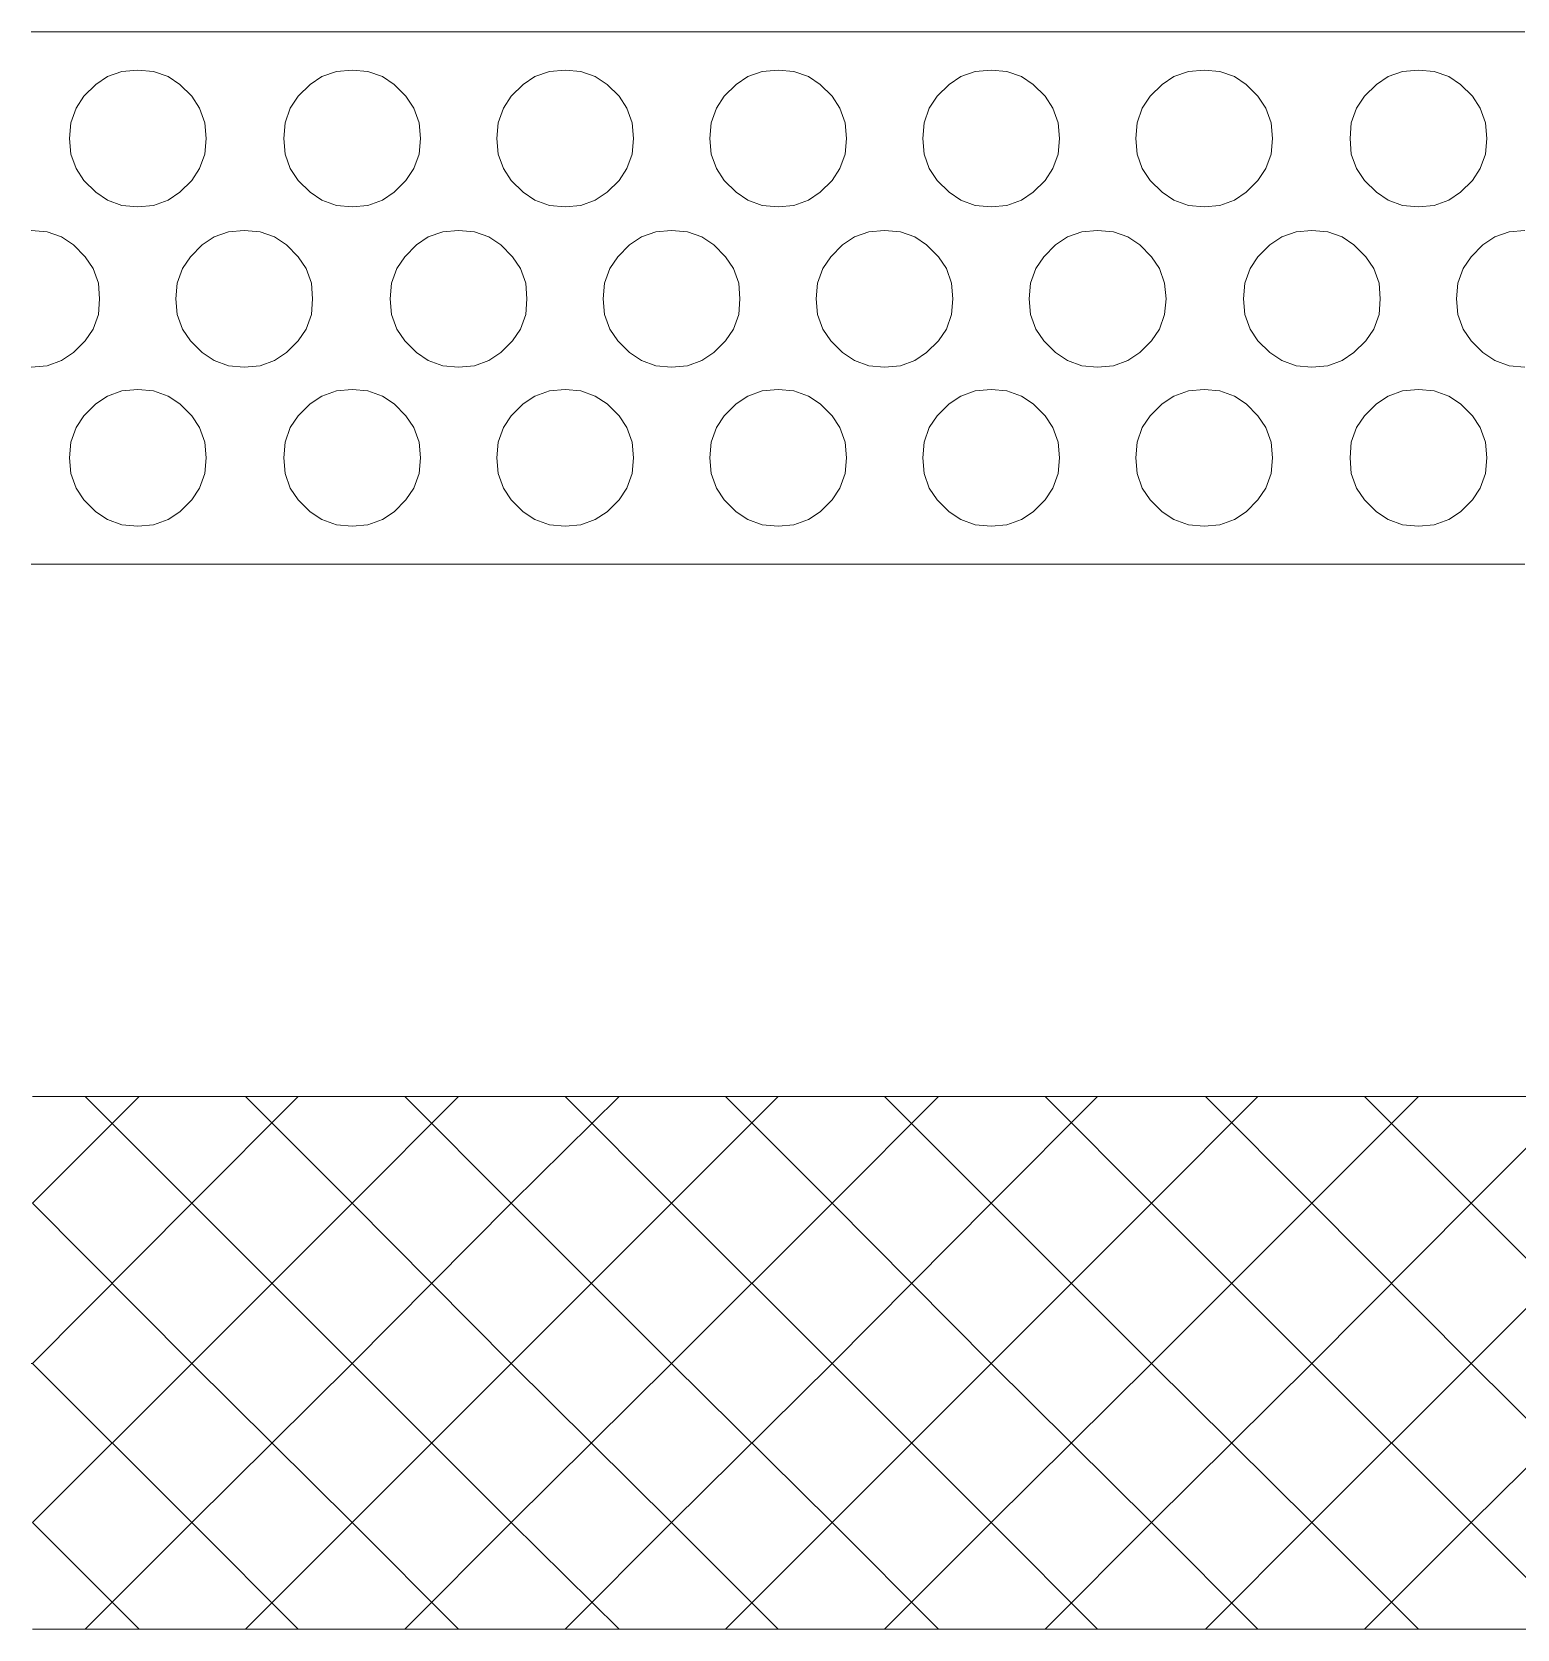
# Model space of a CAD drawing. Header units: inches. Extents: x 47316 to 59086, y 3141 to 11743.
# Drawn here: x 50313.19 to 50327.15, y 6230.9 to 6245.91 of the extents above; entities that cross this region are included whole.
import ezdxf

# ---------------------------------------------------------------- set-up
doc = ezdxf.new("R2010")
doc.units = ezdxf.units.IN
doc.header["$MEASUREMENT"] = 0

msp = doc.modelspace()

# ---------------------------------------------------------------- linework, layer by layer
at = {"color": 0, "lineweight": 0}
for p, q in [((50313.186, 6245.914), (50314.186, 6245.914)), ((50314.186, 6245.914), (50315.187, 6245.914)), ((50315.187, 6245.914), (50316.2, 6245.914)), ((50316.2, 6245.914), (50317.201, 6245.914)), ((50317.201, 6245.914), (50318.201, 6245.914)), ((50318.201, 6245.914), (50319.202, 6245.914)), ((50319.202, 6245.914), (50320.202, 6245.914)), ((50320.202, 6245.914), (50321.203, 6245.914)), ((50321.203, 6245.914), (50322.204, 6245.914)), ((50322.204, 6245.914), (50323.204, 6245.914)), ((50323.204, 6245.914), (50324.205, 6245.914)), ((50324.205, 6245.914), (50325.218, 6245.914)), ((50325.218, 6245.914), (50326.219, 6245.914)), ((50326.219, 6245.914), (50327.219, 6245.914)), ((50314.038, 6245.543), (50313.902, 6245.494)), ((50314.186, 6245.556), (50314.038, 6245.543)), ((50314.335, 6245.543), (50314.186, 6245.556)), ((50314.471, 6245.494), (50314.335, 6245.543)), ((50316.052, 6245.543), (50315.916, 6245.494)), ((50316.2, 6245.556), (50316.052, 6245.543)), ((50316.348, 6245.543), (50316.2, 6245.556)), ((50316.484, 6245.494), (50316.348, 6245.543)), ((50318.053, 6245.543), (50317.917, 6245.494)), ((50318.201, 6245.556), (50318.053, 6245.543)), ((50318.349, 6245.543), (50318.201, 6245.556)), ((50318.485, 6245.494), (50318.349, 6245.543)), ((50320.054, 6245.543), (50319.918, 6245.494)), ((50320.202, 6245.556), (50320.054, 6245.543)), ((50320.351, 6245.543), (50320.202, 6245.556)), ((50320.487, 6245.494), (50320.351, 6245.543)), ((50322.055, 6245.543), (50321.92, 6245.494)), ((50322.204, 6245.556), (50322.055, 6245.543)), ((50322.352, 6245.543), (50322.204, 6245.556)), ((50322.488, 6245.494), (50322.352, 6245.543)), ((50324.057, 6245.543), (50323.921, 6245.494)), ((50324.205, 6245.556), (50324.057, 6245.543)), ((50324.353, 6245.543), (50324.205, 6245.556)), ((50324.489, 6245.494), (50324.353, 6245.543)), ((50326.07, 6245.543), (50325.934, 6245.494)), ((50326.219, 6245.556), (50326.07, 6245.543)), ((50326.367, 6245.543), (50326.219, 6245.556)), ((50326.503, 6245.494), (50326.367, 6245.543)), ((50313.791, 6245.42), (50313.68, 6245.309)), ((50313.902, 6245.494), (50313.791, 6245.42)), ((50314.582, 6245.42), (50314.471, 6245.494)), ((50314.693, 6245.309), (50314.582, 6245.42)), ((50315.805, 6245.42), (50315.694, 6245.309)), ((50315.916, 6245.494), (50315.805, 6245.42)), ((50316.595, 6245.42), (50316.484, 6245.494)), ((50316.706, 6245.309), (50316.595, 6245.42)), ((50317.806, 6245.42), (50317.695, 6245.309)), ((50317.917, 6245.494), (50317.806, 6245.42)), ((50318.597, 6245.42), (50318.485, 6245.494)), ((50318.708, 6245.309), (50318.597, 6245.42)), ((50319.807, 6245.42), (50319.696, 6245.309)), ((50319.918, 6245.494), (50319.807, 6245.42)), ((50320.598, 6245.42), (50320.487, 6245.494)), ((50320.709, 6245.309), (50320.598, 6245.42)), ((50321.808, 6245.42), (50321.697, 6245.309)), ((50321.92, 6245.494), (50321.808, 6245.42)), ((50322.599, 6245.42), (50322.488, 6245.494)), ((50322.71, 6245.309), (50322.599, 6245.42)), ((50323.81, 6245.42), (50323.698, 6245.309)), ((50323.921, 6245.494), (50323.81, 6245.42)), ((50324.6, 6245.42), (50324.489, 6245.494)), ((50324.711, 6245.309), (50324.6, 6245.42)), ((50325.823, 6245.42), (50325.712, 6245.309)), ((50325.934, 6245.494), (50325.823, 6245.42)), ((50326.614, 6245.42), (50326.503, 6245.494)), ((50326.725, 6245.309), (50326.614, 6245.42)), ((50313.68, 6245.309), (50313.606, 6245.197)), ((50314.767, 6245.197), (50314.693, 6245.309)), ((50315.694, 6245.309), (50315.619, 6245.197)), ((50316.781, 6245.197), (50316.706, 6245.309)), ((50317.695, 6245.309), (50317.621, 6245.197)), ((50318.782, 6245.197), (50318.708, 6245.309)), ((50319.696, 6245.309), (50319.622, 6245.197)), ((50320.783, 6245.197), (50320.709, 6245.309)), ((50321.697, 6245.309), (50321.623, 6245.197)), ((50322.784, 6245.197), (50322.71, 6245.309)), ((50323.698, 6245.309), (50323.624, 6245.197)), ((50324.786, 6245.197), (50324.711, 6245.309)), ((50325.712, 6245.309), (50325.638, 6245.197)), ((50326.799, 6245.197), (50326.725, 6245.309)), ((50313.556, 6245.061), (50313.544, 6244.913)), ((50313.606, 6245.197), (50313.556, 6245.061)), ((50314.816, 6245.061), (50314.767, 6245.197)), ((50314.829, 6244.913), (50314.816, 6245.061)), ((50315.57, 6245.061), (50315.558, 6244.913)), ((50315.619, 6245.197), (50315.57, 6245.061)), ((50316.83, 6245.061), (50316.781, 6245.197)), ((50316.842, 6244.913), (50316.83, 6245.061)), ((50317.571, 6245.061), (50317.559, 6244.913)), ((50317.621, 6245.197), (50317.571, 6245.061)), ((50318.831, 6245.061), (50318.782, 6245.197)), ((50318.844, 6244.913), (50318.831, 6245.061)), ((50319.572, 6245.061), (50319.56, 6244.913)), ((50319.622, 6245.197), (50319.572, 6245.061)), ((50320.832, 6245.061), (50320.783, 6245.197)), ((50320.845, 6244.913), (50320.832, 6245.061)), ((50321.574, 6245.061), (50321.561, 6244.913)), ((50321.623, 6245.197), (50321.574, 6245.061)), ((50322.834, 6245.061), (50322.784, 6245.197)), ((50322.846, 6244.913), (50322.834, 6245.061)), ((50323.575, 6245.061), (50323.563, 6244.913)), ((50323.624, 6245.197), (50323.575, 6245.061)), ((50324.835, 6245.061), (50324.786, 6245.197)), ((50324.847, 6244.913), (50324.835, 6245.061)), ((50325.588, 6245.061), (50325.576, 6244.913)), ((50325.638, 6245.197), (50325.588, 6245.061)), ((50326.849, 6245.061), (50326.799, 6245.197)), ((50326.861, 6244.913), (50326.849, 6245.061)), ((50313.544, 6244.913), (50313.556, 6244.765)), ((50314.816, 6244.765), (50314.829, 6244.913)), ((50315.558, 6244.913), (50315.57, 6244.765)), ((50316.83, 6244.765), (50316.842, 6244.913)), ((50317.559, 6244.913), (50317.571, 6244.765)), ((50318.831, 6244.765), (50318.844, 6244.913)), ((50319.56, 6244.913), (50319.572, 6244.765)), ((50320.832, 6244.765), (50320.845, 6244.913)), ((50321.561, 6244.913), (50321.574, 6244.765)), ((50322.834, 6244.765), (50322.846, 6244.913)), ((50323.563, 6244.913), (50323.575, 6244.765)), ((50324.835, 6244.765), (50324.847, 6244.913)), ((50325.576, 6244.913), (50325.588, 6244.765)), ((50326.849, 6244.765), (50326.861, 6244.913)), ((50313.556, 6244.765), (50313.606, 6244.629)), ((50314.767, 6244.629), (50314.816, 6244.765)), ((50315.57, 6244.765), (50315.619, 6244.629)), ((50316.781, 6244.629), (50316.83, 6244.765)), ((50317.571, 6244.765), (50317.621, 6244.629)), ((50318.782, 6244.629), (50318.831, 6244.765)), ((50319.572, 6244.765), (50319.622, 6244.629)), ((50320.783, 6244.629), (50320.832, 6244.765)), ((50321.574, 6244.765), (50321.623, 6244.629)), ((50322.784, 6244.629), (50322.834, 6244.765)), ((50323.575, 6244.765), (50323.624, 6244.629)), ((50324.786, 6244.629), (50324.835, 6244.765)), ((50325.588, 6244.765), (50325.638, 6244.629)), ((50326.799, 6244.629), (50326.849, 6244.765)), ((50313.606, 6244.629), (50313.68, 6244.518)), ((50314.693, 6244.518), (50314.767, 6244.629)), ((50315.619, 6244.629), (50315.694, 6244.518)), ((50316.706, 6244.518), (50316.781, 6244.629)), ((50317.621, 6244.629), (50317.695, 6244.518)), ((50318.708, 6244.518), (50318.782, 6244.629)), ((50319.622, 6244.629), (50319.696, 6244.518)), ((50320.709, 6244.518), (50320.783, 6244.629)), ((50321.623, 6244.629), (50321.697, 6244.518)), ((50322.71, 6244.518), (50322.784, 6244.629)), ((50323.624, 6244.629), (50323.698, 6244.518)), ((50324.711, 6244.518), (50324.786, 6244.629)), ((50325.638, 6244.629), (50325.712, 6244.518)), ((50326.725, 6244.518), (50326.799, 6244.629)), ((50313.68, 6244.518), (50313.791, 6244.407)), ((50314.582, 6244.407), (50314.693, 6244.518)), ((50315.694, 6244.518), (50315.805, 6244.407)), ((50316.595, 6244.407), (50316.706, 6244.518)), ((50317.695, 6244.518), (50317.806, 6244.407)), ((50318.597, 6244.407), (50318.708, 6244.518)), ((50319.696, 6244.518), (50319.807, 6244.407)), ((50320.598, 6244.407), (50320.709, 6244.518)), ((50321.697, 6244.518), (50321.808, 6244.407)), ((50322.599, 6244.407), (50322.71, 6244.518)), ((50323.698, 6244.518), (50323.81, 6244.407)), ((50324.6, 6244.407), (50324.711, 6244.518)), ((50325.712, 6244.518), (50325.823, 6244.407)), ((50326.614, 6244.407), (50326.725, 6244.518)), ((50313.791, 6244.407), (50313.902, 6244.333)), ((50313.902, 6244.333), (50314.038, 6244.283)), ((50314.335, 6244.283), (50314.471, 6244.333)), ((50314.471, 6244.333), (50314.582, 6244.407)), ((50315.805, 6244.407), (50315.916, 6244.333)), ((50315.916, 6244.333), (50316.052, 6244.283)), ((50316.348, 6244.283), (50316.484, 6244.333)), ((50316.484, 6244.333), (50316.595, 6244.407)), ((50317.806, 6244.407), (50317.917, 6244.333)), ((50317.917, 6244.333), (50318.053, 6244.283)), ((50318.349, 6244.283), (50318.485, 6244.333)), ((50318.485, 6244.333), (50318.597, 6244.407)), ((50319.807, 6244.407), (50319.918, 6244.333)), ((50319.918, 6244.333), (50320.054, 6244.283)), ((50320.351, 6244.283), (50320.487, 6244.333)), ((50320.487, 6244.333), (50320.598, 6244.407)), ((50321.808, 6244.407), (50321.92, 6244.333)), ((50321.92, 6244.333), (50322.055, 6244.283)), ((50322.352, 6244.283), (50322.488, 6244.333)), ((50322.488, 6244.333), (50322.599, 6244.407)), ((50323.81, 6244.407), (50323.921, 6244.333)), ((50323.921, 6244.333), (50324.057, 6244.283)), ((50324.353, 6244.283), (50324.489, 6244.333)), ((50324.489, 6244.333), (50324.6, 6244.407)), ((50325.823, 6244.407), (50325.934, 6244.333)), ((50325.934, 6244.333), (50326.07, 6244.283)), ((50326.367, 6244.283), (50326.503, 6244.333)), ((50326.503, 6244.333), (50326.614, 6244.407)), ((50314.038, 6244.283), (50314.186, 6244.271)), ((50314.186, 6244.271), (50314.335, 6244.283)), ((50316.052, 6244.283), (50316.2, 6244.271)), ((50316.2, 6244.271), (50316.348, 6244.283)), ((50318.053, 6244.283), (50318.201, 6244.271)), ((50318.201, 6244.271), (50318.349, 6244.283)), ((50320.054, 6244.283), (50320.202, 6244.271)), ((50320.202, 6244.271), (50320.351, 6244.283)), ((50322.055, 6244.283), (50322.204, 6244.271)), ((50322.204, 6244.271), (50322.352, 6244.283)), ((50324.057, 6244.283), (50324.205, 6244.271)), ((50324.205, 6244.271), (50324.353, 6244.283)), ((50326.07, 6244.283), (50326.219, 6244.271)), ((50326.219, 6244.271), (50326.367, 6244.283)), ((50313.334, 6244.036), (50313.186, 6244.049)), ((50313.47, 6243.987), (50313.334, 6244.036)), ((50315.039, 6244.036), (50314.903, 6243.987)), ((50315.187, 6244.049), (50315.039, 6244.036)), ((50315.335, 6244.036), (50315.187, 6244.049)), ((50315.471, 6243.987), (50315.335, 6244.036)), ((50317.052, 6244.036), (50316.916, 6243.987)), ((50317.201, 6244.049), (50317.052, 6244.036)), ((50317.349, 6244.036), (50317.201, 6244.049)), ((50317.485, 6243.987), (50317.349, 6244.036)), ((50319.054, 6244.036), (50318.918, 6243.987)), ((50319.202, 6244.049), (50319.054, 6244.036)), ((50319.35, 6244.036), (50319.202, 6244.049)), ((50319.486, 6243.987), (50319.35, 6244.036)), ((50321.055, 6244.036), (50320.919, 6243.987)), ((50321.203, 6244.049), (50321.055, 6244.036)), ((50321.351, 6244.036), (50321.203, 6244.049)), ((50321.487, 6243.987), (50321.351, 6244.036)), ((50323.056, 6244.036), (50322.92, 6243.987)), ((50323.204, 6244.049), (50323.056, 6244.036)), ((50323.353, 6244.036), (50323.204, 6244.049)), ((50323.488, 6243.987), (50323.353, 6244.036)), ((50325.07, 6244.036), (50324.934, 6243.987)), ((50325.218, 6244.049), (50325.07, 6244.036)), ((50325.366, 6244.036), (50325.218, 6244.049)), ((50325.502, 6243.987), (50325.366, 6244.036)), ((50327.071, 6244.036), (50326.935, 6243.987)), ((50327.219, 6244.049), (50327.071, 6244.036)), ((50313.581, 6243.913), (50313.47, 6243.987)), ((50313.692, 6243.801), (50313.581, 6243.913)), ((50314.792, 6243.913), (50314.681, 6243.801)), ((50314.903, 6243.987), (50314.792, 6243.913)), ((50315.582, 6243.913), (50315.471, 6243.987)), ((50315.694, 6243.801), (50315.582, 6243.913)), ((50316.805, 6243.913), (50316.694, 6243.801)), ((50316.916, 6243.987), (50316.805, 6243.913)), ((50317.596, 6243.913), (50317.485, 6243.987)), ((50317.707, 6243.801), (50317.596, 6243.913)), ((50318.807, 6243.913), (50318.695, 6243.801)), ((50318.918, 6243.987), (50318.807, 6243.913)), ((50319.597, 6243.913), (50319.486, 6243.987)), ((50319.708, 6243.801), (50319.597, 6243.913)), ((50320.808, 6243.913), (50320.697, 6243.801)), ((50320.919, 6243.987), (50320.808, 6243.913)), ((50321.598, 6243.913), (50321.487, 6243.987)), ((50321.71, 6243.801), (50321.598, 6243.913)), ((50322.809, 6243.913), (50322.698, 6243.801)), ((50322.92, 6243.987), (50322.809, 6243.913)), ((50323.6, 6243.913), (50323.488, 6243.987)), ((50323.711, 6243.801), (50323.6, 6243.913)), ((50324.823, 6243.913), (50324.711, 6243.801)), ((50324.934, 6243.987), (50324.823, 6243.913)), ((50325.613, 6243.913), (50325.502, 6243.987)), ((50325.724, 6243.801), (50325.613, 6243.913)), ((50326.824, 6243.913), (50326.713, 6243.801)), ((50326.935, 6243.987), (50326.824, 6243.913)), ((50313.766, 6243.69), (50313.692, 6243.801)), ((50314.681, 6243.801), (50314.606, 6243.69)), ((50315.768, 6243.69), (50315.694, 6243.801)), ((50316.694, 6243.801), (50316.62, 6243.69)), ((50317.781, 6243.69), (50317.707, 6243.801)), ((50318.695, 6243.801), (50318.621, 6243.69)), ((50319.782, 6243.69), (50319.708, 6243.801)), ((50320.697, 6243.801), (50320.622, 6243.69)), ((50321.784, 6243.69), (50321.71, 6243.801)), ((50322.698, 6243.801), (50322.624, 6243.69)), ((50323.785, 6243.69), (50323.711, 6243.801)), ((50324.711, 6243.801), (50324.637, 6243.69)), ((50325.798, 6243.69), (50325.724, 6243.801)), ((50326.713, 6243.801), (50326.639, 6243.69)), ((50313.816, 6243.554), (50313.766, 6243.69)), ((50313.828, 6243.406), (50313.816, 6243.554)), ((50314.557, 6243.554), (50314.545, 6243.406)), ((50314.606, 6243.69), (50314.557, 6243.554)), ((50315.817, 6243.554), (50315.768, 6243.69)), ((50315.829, 6243.406), (50315.817, 6243.554)), ((50316.571, 6243.554), (50316.558, 6243.406)), ((50316.62, 6243.69), (50316.571, 6243.554)), ((50317.831, 6243.554), (50317.781, 6243.69)), ((50317.843, 6243.406), (50317.831, 6243.554)), ((50318.572, 6243.554), (50318.559, 6243.406)), ((50318.621, 6243.69), (50318.572, 6243.554)), ((50319.832, 6243.554), (50319.782, 6243.69)), ((50319.844, 6243.406), (50319.832, 6243.554)), ((50320.573, 6243.554), (50320.561, 6243.406)), ((50320.622, 6243.69), (50320.573, 6243.554)), ((50321.833, 6243.554), (50321.784, 6243.69)), ((50321.845, 6243.406), (50321.833, 6243.554)), ((50322.574, 6243.554), (50322.562, 6243.406)), ((50322.624, 6243.69), (50322.574, 6243.554)), ((50323.834, 6243.554), (50323.785, 6243.69)), ((50323.847, 6243.406), (50323.834, 6243.554)), ((50324.588, 6243.554), (50324.576, 6243.406)), ((50324.637, 6243.69), (50324.588, 6243.554)), ((50325.848, 6243.554), (50325.798, 6243.69)), ((50325.86, 6243.406), (50325.848, 6243.554)), ((50326.589, 6243.554), (50326.577, 6243.406)), ((50326.639, 6243.69), (50326.589, 6243.554)), ((50313.816, 6243.258), (50313.828, 6243.406)), ((50314.545, 6243.406), (50314.557, 6243.258)), ((50315.817, 6243.258), (50315.829, 6243.406)), ((50316.558, 6243.406), (50316.571, 6243.258)), ((50317.831, 6243.258), (50317.843, 6243.406)), ((50318.559, 6243.406), (50318.572, 6243.258)), ((50319.832, 6243.258), (50319.844, 6243.406)), ((50320.561, 6243.406), (50320.573, 6243.258)), ((50321.833, 6243.258), (50321.845, 6243.406)), ((50322.562, 6243.406), (50322.574, 6243.258)), ((50323.834, 6243.258), (50323.847, 6243.406)), ((50324.576, 6243.406), (50324.588, 6243.258)), ((50325.848, 6243.258), (50325.86, 6243.406)), ((50326.577, 6243.406), (50326.589, 6243.258)), ((50313.766, 6243.122), (50313.816, 6243.258)), ((50314.557, 6243.258), (50314.606, 6243.122)), ((50315.768, 6243.122), (50315.817, 6243.258)), ((50316.571, 6243.258), (50316.62, 6243.122)), ((50317.781, 6243.122), (50317.831, 6243.258)), ((50318.572, 6243.258), (50318.621, 6243.122)), ((50319.782, 6243.122), (50319.832, 6243.258)), ((50320.573, 6243.258), (50320.622, 6243.122)), ((50321.784, 6243.122), (50321.833, 6243.258)), ((50322.574, 6243.258), (50322.624, 6243.122)), ((50323.785, 6243.122), (50323.834, 6243.258)), ((50324.588, 6243.258), (50324.637, 6243.122)), ((50325.798, 6243.122), (50325.848, 6243.258)), ((50326.589, 6243.258), (50326.639, 6243.122)), ((50313.692, 6243.011), (50313.766, 6243.122)), ((50314.606, 6243.122), (50314.681, 6243.011)), ((50315.694, 6243.011), (50315.768, 6243.122)), ((50316.62, 6243.122), (50316.694, 6243.011)), ((50317.707, 6243.011), (50317.781, 6243.122)), ((50318.621, 6243.122), (50318.695, 6243.011)), ((50319.708, 6243.011), (50319.782, 6243.122)), ((50320.622, 6243.122), (50320.697, 6243.011)), ((50321.71, 6243.011), (50321.784, 6243.122)), ((50322.624, 6243.122), (50322.698, 6243.011)), ((50323.711, 6243.011), (50323.785, 6243.122)), ((50324.637, 6243.122), (50324.711, 6243.011)), ((50325.724, 6243.011), (50325.798, 6243.122)), ((50326.639, 6243.122), (50326.713, 6243.011)), ((50313.581, 6242.9), (50313.692, 6243.011)), ((50314.681, 6243.011), (50314.792, 6242.9)), ((50315.582, 6242.9), (50315.694, 6243.011)), ((50316.694, 6243.011), (50316.805, 6242.9)), ((50317.596, 6242.9), (50317.707, 6243.011)), ((50318.695, 6243.011), (50318.807, 6242.9)), ((50319.597, 6242.9), (50319.708, 6243.011)), ((50320.697, 6243.011), (50320.808, 6242.9)), ((50321.598, 6242.9), (50321.71, 6243.011)), ((50322.698, 6243.011), (50322.809, 6242.9)), ((50323.6, 6242.9), (50323.711, 6243.011)), ((50324.711, 6243.011), (50324.823, 6242.9)), ((50325.613, 6242.9), (50325.724, 6243.011)), ((50326.713, 6243.011), (50326.824, 6242.9)), ((50313.334, 6242.776), (50313.47, 6242.826)), ((50313.47, 6242.826), (50313.581, 6242.9)), ((50314.792, 6242.9), (50314.903, 6242.826)), ((50314.903, 6242.826), (50315.039, 6242.776)), ((50315.335, 6242.776), (50315.471, 6242.826)), ((50315.471, 6242.826), (50315.582, 6242.9)), ((50316.805, 6242.9), (50316.916, 6242.826)), ((50316.916, 6242.826), (50317.052, 6242.776)), ((50317.349, 6242.776), (50317.485, 6242.826)), ((50317.485, 6242.826), (50317.596, 6242.9)), ((50318.807, 6242.9), (50318.918, 6242.826)), ((50318.918, 6242.826), (50319.054, 6242.776)), ((50319.35, 6242.776), (50319.486, 6242.826)), ((50319.486, 6242.826), (50319.597, 6242.9)), ((50320.808, 6242.9), (50320.919, 6242.826)), ((50320.919, 6242.826), (50321.055, 6242.776)), ((50321.351, 6242.776), (50321.487, 6242.826)), ((50321.487, 6242.826), (50321.598, 6242.9)), ((50322.809, 6242.9), (50322.92, 6242.826)), ((50322.92, 6242.826), (50323.056, 6242.776)), ((50323.353, 6242.776), (50323.488, 6242.826)), ((50323.488, 6242.826), (50323.6, 6242.9)), ((50324.823, 6242.9), (50324.934, 6242.826)), ((50324.934, 6242.826), (50325.07, 6242.776)), ((50325.366, 6242.776), (50325.502, 6242.826)), ((50325.502, 6242.826), (50325.613, 6242.9)), ((50326.824, 6242.9), (50326.935, 6242.826)), ((50326.935, 6242.826), (50327.071, 6242.776)), ((50313.186, 6242.764), (50313.334, 6242.776)), ((50315.039, 6242.776), (50315.187, 6242.764)), ((50315.187, 6242.764), (50315.335, 6242.776)), ((50317.052, 6242.776), (50317.201, 6242.764)), ((50317.201, 6242.764), (50317.349, 6242.776)), ((50319.054, 6242.776), (50319.202, 6242.764)), ((50319.202, 6242.764), (50319.35, 6242.776)), ((50321.055, 6242.776), (50321.203, 6242.764)), ((50321.203, 6242.764), (50321.351, 6242.776)), ((50323.056, 6242.776), (50323.204, 6242.764)), ((50323.204, 6242.764), (50323.353, 6242.776)), ((50325.07, 6242.776), (50325.218, 6242.764)), ((50325.218, 6242.764), (50325.366, 6242.776)), ((50327.071, 6242.776), (50327.219, 6242.764)), ((50314.038, 6242.541), (50313.902, 6242.492)), ((50314.186, 6242.554), (50314.038, 6242.541)), ((50314.335, 6242.541), (50314.186, 6242.554)), ((50314.471, 6242.492), (50314.335, 6242.541)), ((50316.052, 6242.541), (50315.916, 6242.492)), ((50316.2, 6242.554), (50316.052, 6242.541)), ((50316.348, 6242.541), (50316.2, 6242.554)), ((50316.484, 6242.492), (50316.348, 6242.541)), ((50318.053, 6242.541), (50317.917, 6242.492)), ((50318.201, 6242.554), (50318.053, 6242.541)), ((50318.349, 6242.541), (50318.201, 6242.554)), ((50318.485, 6242.492), (50318.349, 6242.541)), ((50320.054, 6242.541), (50319.918, 6242.492)), ((50320.202, 6242.554), (50320.054, 6242.541)), ((50320.351, 6242.541), (50320.202, 6242.554)), ((50320.487, 6242.492), (50320.351, 6242.541)), ((50322.055, 6242.541), (50321.92, 6242.492)), ((50322.204, 6242.554), (50322.055, 6242.541)), ((50322.352, 6242.541), (50322.204, 6242.554)), ((50322.488, 6242.492), (50322.352, 6242.541)), ((50324.057, 6242.541), (50323.921, 6242.492)), ((50324.205, 6242.554), (50324.057, 6242.541)), ((50324.353, 6242.541), (50324.205, 6242.554)), ((50324.489, 6242.492), (50324.353, 6242.541)), ((50326.07, 6242.541), (50325.934, 6242.492)), ((50326.219, 6242.554), (50326.07, 6242.541)), ((50326.367, 6242.541), (50326.219, 6242.554)), ((50326.503, 6242.492), (50326.367, 6242.541)), ((50313.791, 6242.418), (50313.68, 6242.307)), ((50313.902, 6242.492), (50313.791, 6242.418)), ((50314.582, 6242.418), (50314.471, 6242.492)), ((50314.693, 6242.307), (50314.582, 6242.418)), ((50315.805, 6242.418), (50315.694, 6242.307)), ((50315.916, 6242.492), (50315.805, 6242.418)), ((50316.595, 6242.418), (50316.484, 6242.492)), ((50316.706, 6242.307), (50316.595, 6242.418)), ((50317.806, 6242.418), (50317.695, 6242.307)), ((50317.917, 6242.492), (50317.806, 6242.418)), ((50318.597, 6242.418), (50318.485, 6242.492)), ((50318.708, 6242.307), (50318.597, 6242.418)), ((50319.807, 6242.418), (50319.696, 6242.307)), ((50319.918, 6242.492), (50319.807, 6242.418)), ((50320.598, 6242.418), (50320.487, 6242.492)), ((50320.709, 6242.307), (50320.598, 6242.418)), ((50321.808, 6242.418), (50321.697, 6242.307)), ((50321.92, 6242.492), (50321.808, 6242.418)), ((50322.599, 6242.418), (50322.488, 6242.492)), ((50322.71, 6242.307), (50322.599, 6242.418)), ((50323.81, 6242.418), (50323.698, 6242.307)), ((50323.921, 6242.492), (50323.81, 6242.418)), ((50324.6, 6242.418), (50324.489, 6242.492)), ((50324.711, 6242.307), (50324.6, 6242.418)), ((50325.823, 6242.418), (50325.712, 6242.307)), ((50325.934, 6242.492), (50325.823, 6242.418)), ((50326.614, 6242.418), (50326.503, 6242.492)), ((50326.725, 6242.307), (50326.614, 6242.418)), ((50313.68, 6242.307), (50313.606, 6242.196)), ((50314.767, 6242.196), (50314.693, 6242.307)), ((50315.694, 6242.307), (50315.619, 6242.196)), ((50316.781, 6242.196), (50316.706, 6242.307)), ((50317.695, 6242.307), (50317.621, 6242.196)), ((50318.782, 6242.196), (50318.708, 6242.307)), ((50319.696, 6242.307), (50319.622, 6242.196)), ((50320.783, 6242.196), (50320.709, 6242.307)), ((50321.697, 6242.307), (50321.623, 6242.196)), ((50322.784, 6242.196), (50322.71, 6242.307)), ((50323.698, 6242.307), (50323.624, 6242.196)), ((50324.786, 6242.196), (50324.711, 6242.307)), ((50325.712, 6242.307), (50325.638, 6242.196)), ((50326.799, 6242.196), (50326.725, 6242.307)), ((50313.556, 6242.06), (50313.544, 6241.911)), ((50313.606, 6242.196), (50313.556, 6242.06)), ((50314.816, 6242.06), (50314.767, 6242.196)), ((50314.829, 6241.911), (50314.816, 6242.06)), ((50315.57, 6242.06), (50315.558, 6241.911)), ((50315.619, 6242.196), (50315.57, 6242.06)), ((50316.83, 6242.06), (50316.781, 6242.196)), ((50316.842, 6241.911), (50316.83, 6242.06)), ((50317.571, 6242.06), (50317.559, 6241.911)), ((50317.621, 6242.196), (50317.571, 6242.06)), ((50318.831, 6242.06), (50318.782, 6242.196)), ((50318.844, 6241.911), (50318.831, 6242.06)), ((50319.572, 6242.06), (50319.56, 6241.911)), ((50319.622, 6242.196), (50319.572, 6242.06)), ((50320.832, 6242.06), (50320.783, 6242.196)), ((50320.845, 6241.911), (50320.832, 6242.06)), ((50321.574, 6242.06), (50321.561, 6241.911)), ((50321.623, 6242.196), (50321.574, 6242.06)), ((50322.834, 6242.06), (50322.784, 6242.196)), ((50322.846, 6241.911), (50322.834, 6242.06)), ((50323.575, 6242.06), (50323.563, 6241.911)), ((50323.624, 6242.196), (50323.575, 6242.06)), ((50324.835, 6242.06), (50324.786, 6242.196)), ((50324.847, 6241.911), (50324.835, 6242.06)), ((50325.588, 6242.06), (50325.576, 6241.911)), ((50325.638, 6242.196), (50325.588, 6242.06)), ((50326.849, 6242.06), (50326.799, 6242.196)), ((50326.861, 6241.911), (50326.849, 6242.06)), ((50313.544, 6241.911), (50313.556, 6241.763)), ((50314.816, 6241.763), (50314.829, 6241.911)), ((50315.558, 6241.911), (50315.57, 6241.763)), ((50316.83, 6241.763), (50316.842, 6241.911)), ((50317.559, 6241.911), (50317.571, 6241.763)), ((50318.831, 6241.763), (50318.844, 6241.911)), ((50319.56, 6241.911), (50319.572, 6241.763)), ((50320.832, 6241.763), (50320.845, 6241.911)), ((50321.561, 6241.911), (50321.574, 6241.763)), ((50322.834, 6241.763), (50322.846, 6241.911)), ((50323.563, 6241.911), (50323.575, 6241.763)), ((50324.835, 6241.763), (50324.847, 6241.911)), ((50325.576, 6241.911), (50325.588, 6241.763)), ((50326.849, 6241.763), (50326.861, 6241.911)), ((50313.556, 6241.763), (50313.606, 6241.627)), ((50314.767, 6241.627), (50314.816, 6241.763)), ((50315.57, 6241.763), (50315.619, 6241.627)), ((50316.781, 6241.627), (50316.83, 6241.763)), ((50317.571, 6241.763), (50317.621, 6241.627)), ((50318.782, 6241.627), (50318.831, 6241.763)), ((50319.572, 6241.763), (50319.622, 6241.627)), ((50320.783, 6241.627), (50320.832, 6241.763)), ((50321.574, 6241.763), (50321.623, 6241.627)), ((50322.784, 6241.627), (50322.834, 6241.763)), ((50323.575, 6241.763), (50323.624, 6241.627)), ((50324.786, 6241.627), (50324.835, 6241.763)), ((50325.588, 6241.763), (50325.638, 6241.627)), ((50326.799, 6241.627), (50326.849, 6241.763)), ((50313.606, 6241.627), (50313.68, 6241.516)), ((50314.693, 6241.516), (50314.767, 6241.627)), ((50315.619, 6241.627), (50315.694, 6241.516)), ((50316.706, 6241.516), (50316.781, 6241.627)), ((50317.621, 6241.627), (50317.695, 6241.516)), ((50318.708, 6241.516), (50318.782, 6241.627)), ((50319.622, 6241.627), (50319.696, 6241.516)), ((50320.709, 6241.516), (50320.783, 6241.627)), ((50321.623, 6241.627), (50321.697, 6241.516)), ((50322.71, 6241.516), (50322.784, 6241.627)), ((50323.624, 6241.627), (50323.698, 6241.516)), ((50324.711, 6241.516), (50324.786, 6241.627)), ((50325.638, 6241.627), (50325.712, 6241.516)), ((50326.725, 6241.516), (50326.799, 6241.627)), ((50313.68, 6241.516), (50313.791, 6241.405)), ((50314.582, 6241.405), (50314.693, 6241.516)), ((50315.694, 6241.516), (50315.805, 6241.405)), ((50316.595, 6241.405), (50316.706, 6241.516)), ((50317.695, 6241.516), (50317.806, 6241.405)), ((50318.597, 6241.405), (50318.708, 6241.516)), ((50319.696, 6241.516), (50319.807, 6241.405)), ((50320.598, 6241.405), (50320.709, 6241.516)), ((50321.697, 6241.516), (50321.808, 6241.405)), ((50322.599, 6241.405), (50322.71, 6241.516)), ((50323.698, 6241.516), (50323.81, 6241.405)), ((50324.6, 6241.405), (50324.711, 6241.516)), ((50325.712, 6241.516), (50325.823, 6241.405)), ((50326.614, 6241.405), (50326.725, 6241.516)), ((50313.791, 6241.405), (50313.902, 6241.331)), ((50313.902, 6241.331), (50314.038, 6241.281)), ((50314.335, 6241.281), (50314.471, 6241.331)), ((50314.471, 6241.331), (50314.582, 6241.405)), ((50315.805, 6241.405), (50315.916, 6241.331)), ((50315.916, 6241.331), (50316.052, 6241.281)), ((50316.348, 6241.281), (50316.484, 6241.331)), ((50316.484, 6241.331), (50316.595, 6241.405)), ((50317.806, 6241.405), (50317.917, 6241.331)), ((50317.917, 6241.331), (50318.053, 6241.281)), ((50318.349, 6241.281), (50318.485, 6241.331)), ((50318.485, 6241.331), (50318.597, 6241.405)), ((50319.807, 6241.405), (50319.918, 6241.331)), ((50319.918, 6241.331), (50320.054, 6241.281)), ((50320.351, 6241.281), (50320.487, 6241.331)), ((50320.487, 6241.331), (50320.598, 6241.405)), ((50321.808, 6241.405), (50321.92, 6241.331)), ((50321.92, 6241.331), (50322.055, 6241.281)), ((50322.352, 6241.281), (50322.488, 6241.331)), ((50322.488, 6241.331), (50322.599, 6241.405)), ((50323.81, 6241.405), (50323.921, 6241.331)), ((50323.921, 6241.331), (50324.057, 6241.281)), ((50324.353, 6241.281), (50324.489, 6241.331)), ((50324.489, 6241.331), (50324.6, 6241.405)), ((50325.823, 6241.405), (50325.934, 6241.331)), ((50325.934, 6241.331), (50326.07, 6241.281)), ((50326.367, 6241.281), (50326.503, 6241.331)), ((50326.503, 6241.331), (50326.614, 6241.405)), ((50314.038, 6241.281), (50314.186, 6241.269)), ((50314.186, 6241.269), (50314.335, 6241.281)), ((50316.052, 6241.281), (50316.2, 6241.269)), ((50316.2, 6241.269), (50316.348, 6241.281)), ((50318.053, 6241.281), (50318.201, 6241.269)), ((50318.201, 6241.269), (50318.349, 6241.281)), ((50320.054, 6241.281), (50320.202, 6241.269)), ((50320.202, 6241.269), (50320.351, 6241.281)), ((50322.055, 6241.281), (50322.204, 6241.269)), ((50322.204, 6241.269), (50322.352, 6241.281)), ((50324.057, 6241.281), (50324.205, 6241.269)), ((50324.205, 6241.269), (50324.353, 6241.281)), ((50326.07, 6241.281), (50326.219, 6241.269)), ((50326.219, 6241.269), (50326.367, 6241.281)), ((50314.186, 6240.911), (50313.186, 6240.911)), ((50315.187, 6240.911), (50314.186, 6240.911)), ((50316.2, 6240.911), (50315.187, 6240.911)), ((50317.201, 6240.911), (50316.2, 6240.911)), ((50318.201, 6240.911), (50317.201, 6240.911)), ((50319.202, 6240.911), (50318.201, 6240.911)), ((50320.202, 6240.911), (50319.202, 6240.911)), ((50321.203, 6240.911), (50320.202, 6240.911)), ((50322.204, 6240.911), (50321.203, 6240.911)), ((50323.204, 6240.911), (50322.204, 6240.911)), ((50324.205, 6240.911), (50323.204, 6240.911)), ((50325.218, 6240.911), (50324.205, 6240.911)), ((50326.219, 6240.911), (50325.218, 6240.911)), ((50327.219, 6240.911), (50326.219, 6240.911)), ((50313.198, 6235.908), (50314.693, 6235.908)), ((50314.199, 6235.908), (50313.198, 6234.907)), ((50314.693, 6234.907), (50313.692, 6235.908)), ((50314.693, 6235.908), (50316.2, 6235.908)), ((50315.694, 6235.908), (50314.693, 6234.907)), ((50316.2, 6234.907), (50315.199, 6235.908)), ((50316.2, 6235.908), (50317.695, 6235.908)), ((50317.201, 6235.908), (50316.2, 6234.907)), ((50317.695, 6234.907), (50316.694, 6235.908)), ((50317.695, 6235.908), (50319.202, 6235.908)), ((50318.708, 6235.908), (50317.695, 6234.907)), ((50319.202, 6234.907), (50318.201, 6235.908)), ((50319.202, 6235.908), (50320.709, 6235.908)), ((50320.202, 6235.908), (50319.202, 6234.907)), ((50320.709, 6234.907), (50319.708, 6235.908)), ((50320.709, 6235.908), (50322.204, 6235.908)), ((50321.71, 6235.908), (50320.709, 6234.907)), ((50322.204, 6234.907), (50321.203, 6235.908)), ((50322.204, 6235.908), (50323.711, 6235.908)), ((50323.204, 6235.908), (50322.204, 6234.907)), ((50323.711, 6234.907), (50322.71, 6235.908)), ((50323.711, 6235.908), (50325.218, 6235.908)), ((50324.711, 6235.908), (50323.711, 6234.907)), ((50325.218, 6234.907), (50324.217, 6235.908)), ((50325.218, 6235.908), (50326.713, 6235.908)), ((50326.219, 6235.908), (50325.218, 6234.907)), ((50326.713, 6234.907), (50325.712, 6235.908)), ((50326.713, 6235.908), (50328.22, 6235.908)), ((50327.713, 6235.908), (50326.713, 6234.907)), ((50313.198, 6233.4), (50314.693, 6234.907)), ((50313.198, 6234.907), (50314.693, 6233.4)), ((50314.693, 6233.4), (50316.2, 6234.907)), ((50314.693, 6234.907), (50316.2, 6233.4)), ((50316.2, 6233.4), (50317.695, 6234.907)), ((50316.2, 6234.907), (50317.695, 6233.4)), ((50317.695, 6233.4), (50319.202, 6234.907)), ((50317.695, 6234.907), (50319.202, 6233.4)), ((50319.202, 6233.4), (50320.709, 6234.907)), ((50319.202, 6234.907), (50320.709, 6233.4)), ((50320.709, 6233.4), (50322.204, 6234.907)), ((50320.709, 6234.907), (50322.204, 6233.4)), ((50322.204, 6233.4), (50323.711, 6234.907)), ((50322.204, 6234.907), (50323.711, 6233.4)), ((50323.711, 6233.4), (50325.218, 6234.907)), ((50323.711, 6234.907), (50325.218, 6233.4)), ((50325.218, 6233.4), (50326.713, 6234.907)), ((50325.218, 6234.907), (50326.713, 6233.4)), ((50326.713, 6233.4), (50328.22, 6234.907)), ((50326.713, 6234.907), (50328.22, 6233.4)), ((50313.186, 6233.4), (50313.198, 6233.4)), ((50314.693, 6231.905), (50313.198, 6233.4)), ((50314.693, 6233.4), (50313.198, 6231.905)), ((50316.2, 6231.905), (50314.693, 6233.4)), ((50316.2, 6233.4), (50314.693, 6231.905)), ((50317.695, 6231.905), (50316.2, 6233.4)), ((50317.695, 6233.4), (50316.2, 6231.905)), ((50319.202, 6231.905), (50317.695, 6233.4)), ((50319.202, 6233.4), (50317.695, 6231.905)), ((50320.709, 6231.905), (50319.202, 6233.4)), ((50320.709, 6233.4), (50319.202, 6231.905)), ((50322.204, 6231.905), (50320.709, 6233.4)), ((50322.204, 6233.4), (50320.709, 6231.905)), ((50323.711, 6231.905), (50322.204, 6233.4)), ((50323.711, 6233.4), (50322.204, 6231.905)), ((50325.218, 6231.905), (50323.711, 6233.4)), ((50325.218, 6233.4), (50323.711, 6231.905)), ((50326.713, 6231.905), (50325.218, 6233.4)), ((50326.713, 6233.4), (50325.218, 6231.905)), ((50328.22, 6231.905), (50326.713, 6233.4)), ((50328.22, 6233.4), (50326.713, 6231.905)), ((50313.198, 6231.905), (50314.199, 6230.905)), ((50313.692, 6230.905), (50314.693, 6231.905)), ((50314.693, 6231.905), (50315.694, 6230.905)), ((50315.199, 6230.905), (50316.2, 6231.905)), ((50316.2, 6231.905), (50317.201, 6230.905)), ((50316.694, 6230.905), (50317.695, 6231.905)), ((50317.695, 6231.905), (50318.708, 6230.905)), ((50318.201, 6230.905), (50319.202, 6231.905)), ((50319.202, 6231.905), (50320.202, 6230.905)), ((50319.708, 6230.905), (50320.709, 6231.905)), ((50320.709, 6231.905), (50321.71, 6230.905)), ((50321.203, 6230.905), (50322.204, 6231.905)), ((50322.204, 6231.905), (50323.204, 6230.905)), ((50322.71, 6230.905), (50323.711, 6231.905)), ((50323.711, 6231.905), (50324.711, 6230.905)), ((50324.217, 6230.905), (50325.218, 6231.905)), ((50325.218, 6231.905), (50326.219, 6230.905)), ((50325.712, 6230.905), (50326.713, 6231.905)), ((50326.713, 6231.905), (50327.713, 6230.905)), ((50314.693, 6230.905), (50313.198, 6230.905)), ((50316.2, 6230.905), (50314.693, 6230.905)), ((50317.695, 6230.905), (50316.2, 6230.905)), ((50319.202, 6230.905), (50317.695, 6230.905)), ((50320.709, 6230.905), (50319.202, 6230.905)), ((50322.204, 6230.905), (50320.709, 6230.905)), ((50323.711, 6230.905), (50322.204, 6230.905)), ((50325.218, 6230.905), (50323.711, 6230.905)), ((50326.713, 6230.905), (50325.218, 6230.905)), ((50328.22, 6230.905), (50326.713, 6230.905))]:
    msp.add_line(p, q, dxfattribs=at)

doc.saveas('drawing.dxf')
